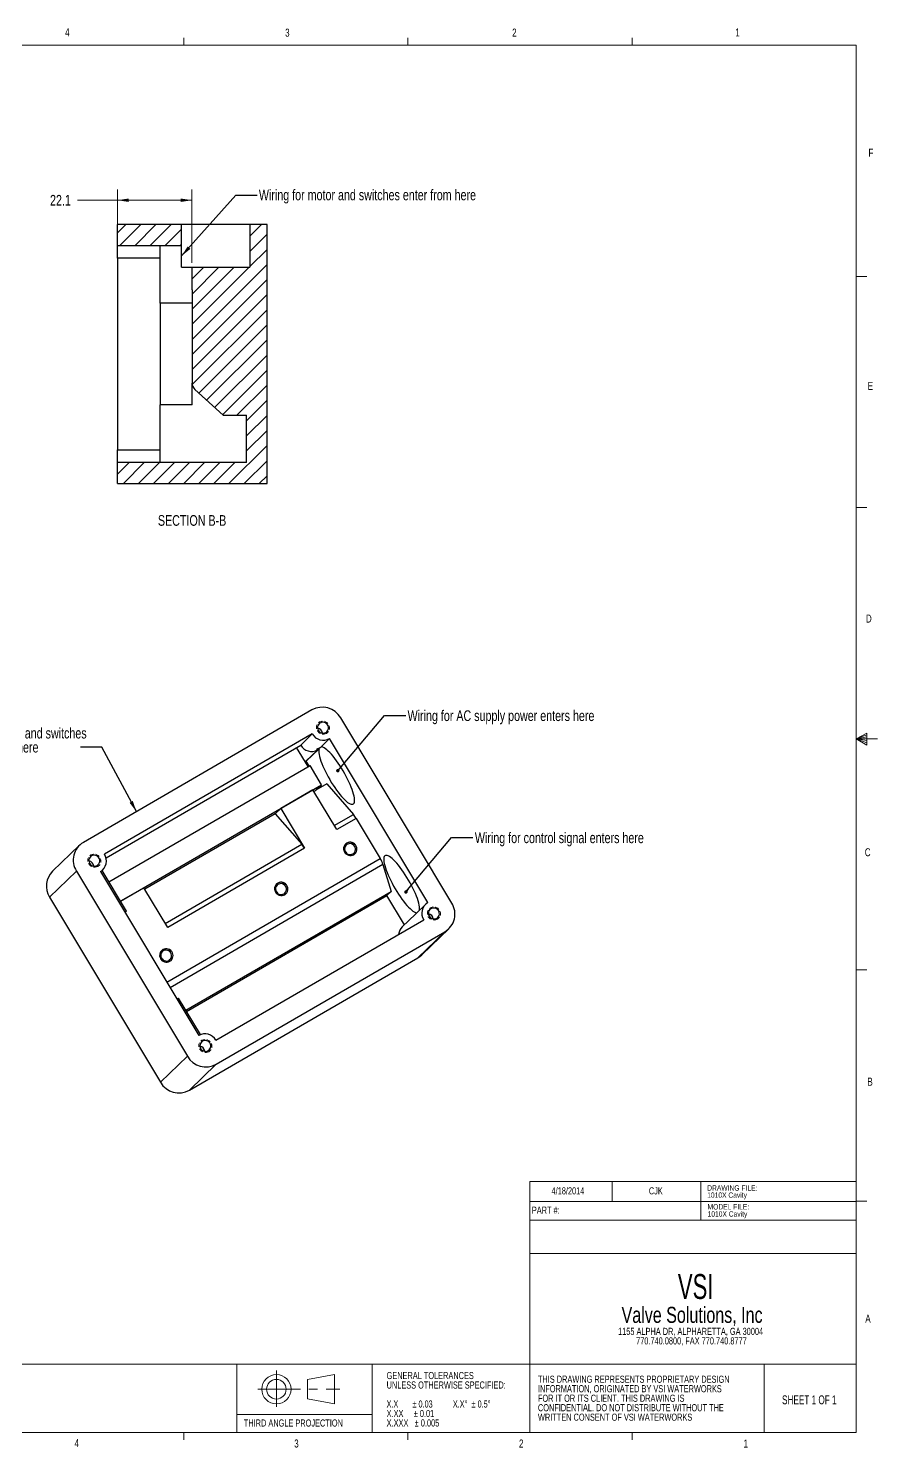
# Model space of a CAD drawing. Header units: millimetres. Extents: x 7 to 553, y 4 to 429.
# Drawn here: x 300.4 to 553, y 5.9 to 428.2 of the extents above; entities that cross this region are included whole.
import ezdxf

# ---------------------------------------------------------------- set-up
doc = ezdxf.new("R2010")
doc.units = ezdxf.units.MM
doc.linetypes.add('CENTERX2', pattern=[20.32, 12.7, -2.54, 2.54, -2.54])
doc.linetypes.add('HIDDEN', pattern=[1.905, 1.27, -0.635])
doc.styles.add('SLDTEXTSTYLE0', font='TXT', dxfattribs={"width": 0.75})
doc.styles.add('SLDTEXTSTYLE1', font='TXT', dxfattribs={"width": 0.6875})
doc.styles.add('SLDTEXTSTYLE2', font='TXT', dxfattribs={"width": 0.611842})
doc.styles.add('SLDTEXTSTYLE3', font='TXT', dxfattribs={"width": 0.65})
doc.styles.add('SLDTEXTSTYLE4', font='TXT', dxfattribs={"width": 0.683333})
doc.styles.add('SLDTEXTSTYLE5', font='TXT', dxfattribs={"width": 0.663})
doc.dimstyles.new('SLDDIMSTYLE0', dxfattribs={"dimtxt": 3.175, "dimasz": 3.302, "dimexe": 0, "dimexo": 0.0625, "dimgap": 0.79375, "dimtad": 0, "dimtih": 1, "dimtoh": 1, "dimdec": 1, "dimrnd": 1e-09, "dimzin": 12, "dimdsep": 46, "dimtxsty": 'SLDTEXTSTYLE0', "dimsah": 1, "dimcen": 0.09, "dimadec": 0, "dimazin": 3, "dimtfac": 1, "dimtdec": 1, "dimtofl": 0, "dimtmove": 0, "dimatfit": 3, "dimfxl": 1, "dimfrac": 2, "dimtolj": 1, "dimtzin": 12, "dimarcsym": 0})
doc.dimstyles.new('SLDDIMSTYLE2', dxfattribs={"dimtxt": 0.18, "dimasz": 3.302, "dimexe": 0, "dimexo": 0.0625, "dimgap": 0, "dimtad": 0, "dimtih": 1, "dimtoh": 1, "dimdec": 0, "dimrnd": 1e-09, "dimzin": 0, "dimdsep": 46, "dimtxsty": 'Standard', "dimsah": 1, "dimcen": 0.09, "dimadec": 0, "dimazin": 0, "dimtfac": 3.302, "dimtdec": 0, "dimtofl": 0, "dimtmove": 0, "dimatfit": 3, "dimfxl": 1, "dimfrac": 2, "dimtolj": 1, "dimtzin": 0, "dimarcsym": 0})
doc.dimstyles.new('SLDDIMSTYLE3', dxfattribs={"dimtxt": 0.18, "dimasz": 1.016, "dimexe": 0, "dimexo": 0.0625, "dimgap": 0, "dimtad": 0, "dimtih": 1, "dimtoh": 1, "dimdec": 0, "dimrnd": 1e-09, "dimzin": 0, "dimdsep": 46, "dimtxsty": 'Standard', "dimblk1": 'DOT', "dimblk2": 'DOT', "dimsah": 1, "dimcen": 0.09, "dimadec": 0, "dimazin": 0, "dimtfac": 1.016, "dimtdec": 0, "dimtofl": 0, "dimtmove": 0, "dimatfit": 3, "dimldrblk": 'DOT', "dimfxl": 1, "dimfrac": 2, "dimtolj": 1, "dimtzin": 0, "dimarcsym": 0})

# ---------------------------------------------------------------- blocks, each defined once
blk = doc.blocks.new('SW_NOTE_0')
at = {"color": 0, "linetype": 'Continuous', "lineweight": 0, "char_height": 2.1167, "attachment_point": 1, "style": 'SLDTEXTSTYLE0'}
for s, insert in [('THIS DRAWING REPRESENTS PROPRIETARY DESIGN', (0, 2.73)), ('FOR IT OR ITS CLIENT. THIS DRAWING IS', (0, -2.92)), ('INFORMATION, ORIGINATED BY VSI WATERWORKS', (0, -0.09)), ('CONFIDENTIAL. DO NOT DISTRIBUTE WITHOUT THE', (0, -5.74)), ('WRITTEN CONSENT OF VSI WATERWORKS', (0, -8.56))]:
    blk.add_mtext(s, dxfattribs=dict(at, insert=insert))
blk = doc.blocks.new('SW_NOTE_0_1')
at = {"color": 0, "linetype": 'Continuous', "lineweight": 0, "char_height": 2.1167, "attachment_point": 1}
for s, insert, style in [('GENERAL TOLERANCES', (0, 2.73), 'SLDTEXTSTYLE0'), ('UNLESS OTHERWISE SPECIFIED:', (0, -0.09), 'SLDTEXTSTYLE0'), ('X.X       ± 0.03          X.X°  ± 0.5°', (0, -5.74), 'SLDTEXTSTYLE2'), ('X.XX     ± 0.01', (0, -8.56), 'SLDTEXTSTYLE3'), ('X.XXX   ± 0.005', (0, -11.38), 'SLDTEXTSTYLE4')]:
    blk.add_mtext(s, dxfattribs=dict(at, insert=insert, style=style))
blk = doc.blocks.new('SW_NOTE_0_2')
at = {"color": 0, "linetype": 'Continuous', "lineweight": 0, "attachment_point": 2}
for s, insert, char_height, style in [('VSI', (8.57, 9.55), 7.408, 'SLDTEXTSTYLE5'), ('Valve Solutions, Inc', (7.5, -0.21), 4.7625, 'SLDTEXTSTYLE0'), ('1155 ALPHA DR, ALPHARETTA, GA 30004', (7.06, -6.44), 2.1167, 'SLDTEXTSTYLE0'), ('770.740.0800, FAX 770.740.8777', (7.31, -9.27), 2.1167, 'SLDTEXTSTYLE0')]:
    blk.add_mtext(s, dxfattribs=dict(at, insert=insert, char_height=char_height, style=style))
blk = doc.blocks.new('SW_NOTE_0_4')
at = {"color": 0, "linetype": 'Continuous', "lineweight": 0, "char_height": 1.5875, "attachment_point": 1, "style": 'SLDTEXTSTYLE0'}
for s, insert in [('1010X Cavity', (0, -0.07)), ('DRAWING FILE:', (0, 2.05))]:
    blk.add_mtext(s, dxfattribs=dict(at, insert=insert))
blk = doc.blocks.new('SW_NOTE_0_5')
at = {"color": 0, "linetype": 'Continuous', "lineweight": 0, "char_height": 1.5875, "attachment_point": 1, "style": 'SLDTEXTSTYLE0'}
for s, insert in [('1010X Cavity', (0, -0.07)), ('MODEL FILE:', (0, 2.05))]:
    blk.add_mtext(s, dxfattribs=dict(at, insert=insert))
blk = doc.blocks.new('_D_5')
at = {"color": 7, "linetype": 'Continuous', "lineweight": 0}
for p, q in [((326.95, 364.84), (326.95, 380.22)), ((349.05, 358.37), (349.05, 380.22)), ((326.95, 377.05), (315.06, 377.05)), ((349.05, 377.05), (326.95, 377.05))]:
    blk.add_line(p, q, dxfattribs=at)
at = {"color": 7, "linetype": 'Continuous', "lineweight": 18}
for points in [[(326.95, 377.05), (330.25, 376.54), (330.25, 377.55)], [(349.05, 377.05), (345.75, 377.55), (345.75, 376.54)]]:
    blk.add_solid(points, dxfattribs=at)
at = {"color": 7, "linetype": 'Continuous', "lineweight": 18, "insert": (306.85, 378.62), "char_height": 3.175, "attachment_point": 1, "style": 'SLDTEXTSTYLE0'}
blk.add_mtext('22.1', dxfattribs=at)
blk = doc.blocks.new('_Dot')
at = {"color": 0, "linetype": 'ByBlock', "lineweight": -2}
blk.add_line((-0.5, 0), (-1, 0), dxfattribs=at)
at = {"color": 0, "linetype": 'ByBlock', "const_width": 0.5}
blk.add_lwpolyline([(-0.25, 0, 1), (0.25, 0, 1)], format="xyb", close=True, dxfattribs=at)
blk = doc.blocks.new('SW_NOTE_0_7')
at = {"color": 0, "linetype": 'Continuous', "lineweight": 0, "char_height": 3.175, "attachment_point": 1, "style": 'SLDTEXTSTYLE0'}
for s, insert in [('Wiring for motor and switches', (-40.13, 5.76)), ('enter from slot here', (-40.13, 1.58))]:
    blk.add_mtext(s, dxfattribs=dict(at, insert=insert))

msp = doc.modelspace()

# ---------------------------------------------------------------- hatches: boundary and pattern name
at = {"linetype": 'Continuous', "lineweight": 18}
h = msp.add_hatch(dxfattribs=at)
h.set_pattern_fill('ANSI31', style=0)
edge = h.paths.add_edge_path(flags=0)
edge.add_line((365.3, 313.06), (365.3, 298.97))
edge.add_line((365.3, 298.97), (326.95, 298.97))
edge.add_line((326.95, 298.97), (326.95, 292.74))
edge.add_line((326.95, 292.74), (371.4, 292.74))
edge.add_line((371.4, 292.74), (371.4, 369.8))
edge.add_line((371.4, 369.8), (366.32, 369.8))
edge.add_line((366.32, 369.8), (366.32, 357.1))
edge.add_line((366.32, 357.1), (349.05, 357.1))
edge.add_line((349.05, 357.1), (349.05, 350.4))
edge.add_line((349.05, 350.4), (349.11, 350.4))
edge.add_line((349.11, 350.4), (349.11, 322.61))
edge.add_arc((351.65, 322.61), 2.54, 180, 227.5146)
edge.add_line((349.94, 320.74), (358.32, 313.06))
edge.add_line((358.32, 313.06), (365.3, 313.06))
h = msp.add_hatch(dxfattribs=at)
h.set_pattern_fill('ANSI31', style=0)
h.paths.add_polyline_path([(326.95, 369.8), (326.95, 363.57), (346, 363.57), (346, 369.8)], flags=0)

# ---------------------------------------------------------------- linework, layer by layer
at = {"color": 7, "linetype": 'Continuous', "lineweight": 18}
for p, q in [((13.28, 423.18), (546.68, 423.18)), ((346.66, 423.18), (346.66, 425.33)), ((413.33, 423.18), (413.33, 425.33)), ((480.01, 423.18), (480.01, 425.33)), ((546.68, 10.43), (546.68, 423.18)), ((546.68, 354.37), (549.86, 354.37)), ((546.68, 285.59), (549.86, 285.59)), ((546.68, 216.8), (549.83, 218.47)), ((549.83, 218), (546.68, 216.8)), ((549.83, 217.39), (546.68, 216.8)), ((549.83, 216.32), (546.68, 216.8)), ((549.83, 215.64), (546.68, 216.8)), ((549.83, 214.94), (546.68, 216.8)), ((546.68, 216.8), (553.03, 216.8)), ((549.83, 218.47), (549.83, 214.94)), ((546.68, 148.02), (549.86, 148.02)), ((449.6, 63.7), (449.6, 85.05)), ((449.6, 85.05), (546.68, 85.05)), ((474.05, 85.05), (474.05, 79.1)), ((500.4, 73.54), (500.4, 85.05)), ((449.6, 79.1), (546.68, 79.1)), ((546.68, 79.24), (549.86, 79.24)), ((449.6, 73.54), (546.68, 73.54)), ((449.6, 30.72), (449.6, 63.7)), ((449.6, 63.7), (546.68, 63.7)), ((546.68, 30.72), (275.63, 30.72)), ((362.43, 30.72), (362.43, 10.43)), ((402.69, 30.72), (402.69, 10.43)), ((449.6, 30.72), (449.6, 10.43)), ((519.3, 10.43), (519.3, 30.72)), ((383.42, 26.2), (391.45, 27.66)), ((383.42, 20.39), (383.42, 26.2)), ((391.45, 27.66), (391.45, 18.93)), ((391.45, 18.93), (383.42, 20.39)), ((362.43, 15.76), (402.69, 15.76)), ((546.68, 10.43), (13.28, 10.43)), ((346.66, 10.43), (346.66, 8.28)), ((413.33, 10.43), (413.33, 8.28)), ((480.01, 10.43), (480.01, 8.28))]:
    msp.add_line(p, q, dxfattribs=at)
at = {"color": 7, "linetype": 'Continuous', "lineweight": 25}
for p, q in [((326.95, 363.57), (326.95, 369.8)), ((346, 369.8), (326.95, 369.8)), ((346, 363.57), (346, 369.8)), ((366.32, 369.8), (346, 369.8)), ((366.32, 369.8), (366.32, 357.1)), ((371.4, 369.8), (366.32, 369.8)), ((371.4, 292.74), (371.4, 369.8)), ((326.95, 363.57), (346, 363.57)), ((326.95, 359.76), (326.95, 363.57)), ((339.65, 346.38), (339.65, 363.57)), ((346, 357.1), (346, 363.57)), ((339.65, 359.76), (326.95, 359.76)), ((326.95, 359.76), (326.95, 302.78)), ((346, 357.1), (349.05, 357.1)), ((349.05, 357.1), (349.05, 350.4)), ((349.05, 357.1), (366.32, 357.1)), ((349.11, 346.38), (339.65, 346.38)), ((339.65, 346.38), (339.65, 316.16)), ((349.05, 350.4), (349.11, 350.4)), ((349.11, 350.4), (349.11, 322.61)), ((349.11, 316.16), (349.11, 322.61)), ((349.94, 320.74), (358.32, 313.06)), ((339.65, 298.97), (339.65, 316.16)), ((349.11, 316.16), (339.65, 316.16)), ((358.32, 313.06), (365.3, 313.06)), ((365.3, 298.97), (365.3, 313.06)), ((326.95, 302.78), (339.65, 302.78)), ((326.95, 298.97), (326.95, 302.78)), ((326.95, 292.74), (326.95, 298.97)), ((365.3, 298.97), (326.95, 298.97)), ((326.95, 292.74), (371.4, 292.74)), ((384.76, 225.39), (316.77, 185.99)), ((426.38, 167.93), (393.34, 223.04)), ((384.86, 218.26), (323.07, 182.44)), ((381.42, 214.94), (384.86, 218.26)), ((390.01, 216.85), (387.46, 214.39)), ((419.25, 168.06), (390.01, 216.85)), ((323.51, 181.38), (381.42, 214.94)), ((383.64, 208.56), (380.22, 214.25)), ((382.99, 210.12), (386.47, 213.48)), ((386.87, 213.82), (383.09, 210.17)), ((324.39, 174.22), (384.19, 208.88)), ((383.85, 208.68), (382.99, 210.12)), ((383.95, 208.74), (383.09, 210.17)), ((387.63, 203.13), (384.19, 208.88)), ((327.83, 168.47), (387.63, 203.13)), ((389.15, 203.37), (385.95, 201.52)), ((387.63, 203.13), (385.95, 201.52)), ((387.67, 202.52), (387.42, 202.94)), ((389.15, 203.37), (397.08, 194.3)), ((385.06, 201.64), (375.47, 196.08)), ((392.16, 189.79), (385.06, 201.64)), ((385.34, 201.17), (385.95, 201.52)), ((373.81, 194.48), (335.07, 172.03)), ((373.81, 194.48), (375.47, 196.08)), ((373.81, 194.48), (381.73, 185.41)), ((375.47, 196.08), (382.57, 184.23)), ((397.91, 193.13), (392.16, 189.79)), ((397.91, 193.13), (405.07, 181.18)), ((315.62, 185.12), (307.6, 177.39)), ((382.57, 184.23), (341.88, 160.65)), ((314.7, 177.46), (306.68, 169.73)), ((314.7, 177.46), (347.73, 122.35)), ((321.88, 177.24), (322.52, 177.85)), ((329.6, 165.52), (322.32, 177.66)), ((405.89, 179.44), (408.31, 171.4)), ((321.83, 177.33), (351.07, 128.54)), ((306.68, 169.73), (339.71, 114.62)), ((334.78, 172.5), (327.83, 168.47)), ((341.88, 160.65), (334.78, 172.5)), ((347.28, 136.02), (408.31, 171.4)), ((347.49, 135.67), (407.05, 170.19)), ((408.31, 171.4), (407.05, 170.19)), ((412.27, 161.48), (407.05, 170.19)), ((329.6, 165.52), (329.08, 165.22)), ((329.16, 165.1), (329.6, 165.52)), ((418.56, 167.54), (415.86, 164.94)), ((356.22, 127.13), (418.01, 162.95)), ((415.57, 164.66), (411.64, 160.87)), ((356.32, 120), (424.31, 159.4)), ((424.31, 159.4), (416.29, 151.67)), ((417.43, 152.54), (425.45, 160.27)), ((348.3, 112.27), (416.29, 151.67)), ((344.6, 139.34), (345.11, 139.64)), ((351.61, 128.8), (345.11, 139.64)), ((347.73, 122.35), (339.71, 114.62)), ((356.32, 120), (348.3, 112.27))]:
    msp.add_line(p, q, dxfattribs=at)
at = {"color": 8, "linetype": 'Continuous', "lineweight": 25}
for p, q in [((391.42, 191.02), (397.08, 194.3)), ((341.15, 161.88), (381.73, 185.41)), ((341.58, 144.38), (405.07, 181.18)), ((405.89, 179.44), (342.56, 142.73))]:
    msp.add_line(p, q, dxfattribs=at)
at = {"color": 7, "linetype": 'CENTERX2', "lineweight": 18}
for p, q in [((374.19, 28.9), (374.19, 18.07)), ((368.64, 23.29), (393.02, 23.29))]:
    msp.add_line(p, q, dxfattribs=at)
at = {"color": 7, "linetype": 'HIDDEN', "lineweight": 18, "flags": 128}
for points in [[(389.08, 218.4), (388.36, 218.15), (387.59, 218.21), (386.89, 218.55), (386.37, 219.14), (386.11, 219.86), (386.14, 220.63), (386.46, 221.32), (387.03, 221.82), (387.75, 222.06), (388.51, 222.01), (389.21, 221.66), (389.73, 221.08), (390, 220.35), (389.96, 219.58), (389.64, 218.9), (389.08, 218.4)], [(397.12, 182.29), (396.4, 182.05), (395.64, 182.1), (394.94, 182.45), (394.42, 183.03), (394.15, 183.76), (394.19, 184.52), (394.51, 185.21), (395.07, 185.71), (395.79, 185.96), (396.56, 185.9), (397.26, 185.56), (397.78, 184.97), (398.04, 184.25), (398.01, 183.48), (397.69, 182.79), (397.12, 182.29)], [(321.05, 178.84), (320.33, 178.59), (319.57, 178.65), (318.87, 178.99), (318.35, 179.58), (318.09, 180.31), (318.12, 181.07), (318.44, 181.76), (319, 182.26), (319.72, 182.5), (320.49, 182.45), (321.19, 182.1), (321.71, 181.52), (321.97, 180.79), (321.94, 180.03), (321.62, 179.34), (321.05, 178.84)], [(376.59, 170.39), (375.87, 170.15), (375.1, 170.2), (374.41, 170.55), (373.88, 171.13), (373.62, 171.86), (373.65, 172.62), (373.97, 173.31), (374.54, 173.81), (375.26, 174.05), (376.02, 174), (376.72, 173.65), (377.24, 173.07), (377.51, 172.34), (377.48, 171.58), (377.15, 170.89), (376.59, 170.39)], [(422.07, 163.13), (421.35, 162.89), (420.59, 162.94), (419.89, 163.29), (419.37, 163.87), (419.1, 164.6), (419.14, 165.36), (419.46, 166.05), (420.02, 166.55), (420.74, 166.8), (421.51, 166.74), (422.21, 166.4), (422.73, 165.81), (422.99, 165.08), (422.96, 164.32), (422.64, 163.63), (422.07, 163.13)], [(342.43, 150.59), (341.71, 150.34), (340.94, 150.4), (340.24, 150.74), (339.72, 151.32), (339.46, 152.05), (339.49, 152.82), (339.81, 153.51), (340.37, 154.01), (341.09, 154.25), (341.86, 154.2), (342.56, 153.85), (343.08, 153.27), (343.34, 152.54), (343.31, 151.77), (342.99, 151.09), (342.43, 150.59)], [(354.09, 123.72), (353.37, 123.48), (352.6, 123.54), (351.9, 123.88), (351.38, 124.46), (351.12, 125.19), (351.15, 125.96), (351.47, 126.65), (352.03, 127.15), (352.75, 127.39), (353.52, 127.33), (354.22, 126.99), (354.74, 126.41), (355, 125.68), (354.97, 124.91), (354.65, 124.23), (354.09, 123.72)]]:
    msp.add_lwpolyline(points, dxfattribs=at)
at = {"color": 7, "linetype": 'Continuous', "lineweight": 25, "flags": 128}
for points in [[(388.9, 218.7), (389.2, 218.92), (389.43, 219.21), (389.59, 219.54), (389.67, 219.91), (389.66, 220.29), (389.56, 220.65), (389.38, 220.99), (389.14, 221.28), (388.83, 221.51), (388.48, 221.66), (388.11, 221.73), (387.73, 221.71), (387.37, 221.6), (387.05, 221.42), (386.78, 221.16), (386.58, 220.85), (386.46, 220.49), (386.43, 220.12), (386.48, 219.74), (386.62, 219.39), (386.84, 219.07), (387.12, 218.81), (387.45, 218.62), (387.81, 218.51), (388.19, 218.49), (388.56, 218.55), (388.9, 218.7)], [(386.87, 213.82), (386.81, 213.49), (386.79, 213.09), (386.83, 212.62), (386.91, 212.09), (387.05, 211.5), (387.23, 210.86), (387.45, 210.17), (387.72, 209.45), (388.02, 208.69), (388.37, 207.9), (388.75, 207.1), (389.16, 206.28), (389.59, 205.47), (390.05, 204.65), (390.53, 203.85), (391.03, 203.06), (391.53, 202.3), (392.04, 201.57), (392.55, 200.88), (393.05, 200.24), (393.55, 199.65), (394.04, 199.12), (394.5, 198.64), (394.95, 198.24), (395.36, 197.9), (395.75, 197.64), (396.11, 197.45), (396.42, 197.34), (396.7, 197.31), (396.94, 197.35), (397.13, 197.48), (397.28, 197.68), (397.38, 197.96), (397.43, 198.31), (397.43, 198.72), (397.38, 199.21), (397.28, 199.75), (397.14, 200.35), (396.95, 201), (396.72, 201.7), (396.44, 202.43), (396.12, 203.2), (395.77, 203.99), (395.38, 204.8), (394.97, 205.61), (394.53, 206.43), (394.06, 207.25), (393.58, 208.05), (393.08, 208.83), (392.58, 209.58), (392.07, 210.3), (391.56, 210.98), (391.05, 211.61), (390.56, 212.19), (390.08, 212.71), (389.62, 213.16), (389.18, 213.55), (388.77, 213.87), (388.39, 214.12), (388.04, 214.29), (387.73, 214.38), (387.46, 214.39)], [(397.2, 182.33), (397.53, 182.58), (397.81, 182.88), (398, 183.24), (398.12, 183.64), (398.16, 184.05), (398.1, 184.47), (397.96, 184.87), (397.75, 185.23), (397.46, 185.54), (397.12, 185.79), (396.73, 185.96), (396.32, 186.05), (395.91, 186.05), (395.5, 185.97), (395.13, 185.8), (394.8, 185.56), (394.52, 185.25), (394.33, 184.89), (394.21, 184.5), (394.17, 184.08), (394.23, 183.67), (394.37, 183.27), (394.58, 182.91), (394.87, 182.59), (395.21, 182.35), (395.6, 182.17), (396.01, 182.09), (396.42, 182.08), (396.83, 182.17), (397.2, 182.33)], [(320.88, 179.14), (321.17, 179.36), (321.41, 179.65), (321.57, 179.98), (321.64, 180.35), (321.63, 180.73), (321.54, 181.09), (321.36, 181.43), (321.11, 181.72), (320.8, 181.95), (320.45, 182.1), (320.08, 182.17), (319.71, 182.15), (319.35, 182.04), (319.03, 181.86), (318.76, 181.6), (318.56, 181.29), (318.44, 180.93), (318.41, 180.56), (318.46, 180.18), (318.6, 179.83), (318.81, 179.51), (319.09, 179.25), (319.42, 179.06), (319.79, 178.95), (320.16, 178.93), (320.53, 178.99), (320.88, 179.14)], [(396.94, 182.59), (397.24, 182.81), (397.48, 183.1), (397.64, 183.44), (397.71, 183.8), (397.7, 184.18), (397.61, 184.55), (397.43, 184.88), (397.18, 185.18), (396.87, 185.4), (396.52, 185.55), (396.15, 185.62), (395.78, 185.6), (395.42, 185.5), (395.1, 185.31), (394.83, 185.05), (394.63, 184.74), (394.51, 184.39), (394.48, 184.01), (394.53, 183.64), (394.67, 183.28), (394.88, 182.97), (395.16, 182.71), (395.49, 182.51), (395.86, 182.4), (396.23, 182.38), (396.6, 182.44), (396.94, 182.59)], [(416.74, 165.79), (416.76, 165.94), (416.78, 166.34), (416.74, 166.81), (416.66, 167.34), (416.52, 167.93), (416.34, 168.57), (416.12, 169.26), (415.85, 169.98), (415.55, 170.74), (415.2, 171.53), (414.82, 172.33), (414.41, 173.14), (413.98, 173.96), (413.52, 174.78), (413.04, 175.58), (412.54, 176.37), (412.04, 177.13), (411.53, 177.86), (411.02, 178.55), (410.52, 179.19), (410.02, 179.78), (409.54, 180.31), (409.07, 180.79), (408.63, 181.19), (408.21, 181.53), (407.82, 181.79), (407.46, 181.98), (407.15, 182.09), (406.87, 182.12), (406.63, 182.07), (406.44, 181.95), (406.29, 181.75), (406.19, 181.47), (406.14, 181.12), (406.14, 180.7), (406.19, 180.22), (406.29, 179.68), (406.43, 179.08), (406.62, 178.42), (406.85, 177.73), (407.13, 176.99), (407.45, 176.23), (407.8, 175.44), (408.19, 174.63), (408.6, 173.82), (409.05, 173), (409.51, 172.18), (409.99, 171.38), (410.49, 170.6), (410.99, 169.85), (411.5, 169.13), (412.01, 168.45), (412.52, 167.82), (413.01, 167.24), (413.49, 166.72), (413.95, 166.27), (414.39, 165.88), (414.8, 165.56), (415.18, 165.31), (415.53, 165.14), (415.84, 165.05), (415.96, 165.03)], [(376.67, 170.43), (377, 170.67), (377.27, 170.98), (377.47, 171.34), (377.59, 171.74), (377.62, 172.15), (377.57, 172.57), (377.43, 172.96), (377.21, 173.33), (376.93, 173.64), (376.58, 173.88), (376.2, 174.06), (375.79, 174.15), (375.37, 174.15), (374.97, 174.07), (374.59, 173.9), (374.26, 173.66), (373.99, 173.35), (373.79, 172.99), (373.67, 172.59), (373.64, 172.18), (373.69, 171.76), (373.83, 171.37), (374.05, 171), (374.34, 170.69), (374.68, 170.44), (375.06, 170.27), (375.47, 170.18), (375.89, 170.18), (376.29, 170.26), (376.67, 170.43)], [(376.41, 170.69), (376.71, 170.91), (376.94, 171.2), (377.1, 171.53), (377.18, 171.9), (377.17, 172.28), (377.07, 172.64), (376.9, 172.98), (376.65, 173.27), (376.34, 173.5), (375.99, 173.65), (375.62, 173.72), (375.24, 173.7), (374.88, 173.6), (374.56, 173.41), (374.29, 173.15), (374.09, 172.84), (373.97, 172.49), (373.94, 172.11), (373.99, 171.74), (374.13, 171.38), (374.35, 171.06), (374.63, 170.8), (374.96, 170.61), (375.32, 170.5), (375.7, 170.48), (376.07, 170.54), (376.41, 170.69)], [(421.89, 163.43), (422.19, 163.65), (422.43, 163.94), (422.59, 164.27), (422.66, 164.64), (422.65, 165.02), (422.56, 165.39), (422.38, 165.72), (422.13, 166.02), (421.82, 166.24), (421.47, 166.39), (421.1, 166.46), (420.73, 166.44), (420.37, 166.34), (420.05, 166.15), (419.78, 165.89), (419.58, 165.58), (419.46, 165.23), (419.43, 164.85), (419.48, 164.48), (419.62, 164.12), (419.83, 163.81), (420.11, 163.54), (420.44, 163.35), (420.81, 163.24), (421.18, 163.22), (421.55, 163.28), (421.89, 163.43)], [(342.51, 150.63), (342.84, 150.87), (343.11, 151.18), (343.31, 151.54), (343.42, 151.93), (343.46, 152.35), (343.4, 152.76), (343.27, 153.16), (343.05, 153.52), (342.76, 153.84), (342.42, 154.08), (342.03, 154.25), (341.62, 154.34), (341.21, 154.35), (340.8, 154.26), (340.43, 154.1), (340.1, 153.85), (339.83, 153.55), (339.63, 153.19), (339.51, 152.79), (339.48, 152.38), (339.53, 151.96), (339.67, 151.56), (339.89, 151.2), (340.17, 150.89), (340.52, 150.64), (340.9, 150.47), (341.31, 150.38), (341.73, 150.38), (342.13, 150.46), (342.51, 150.63)], [(342.25, 150.88), (342.54, 151.11), (342.78, 151.4), (342.94, 151.73), (343.02, 152.1), (343.01, 152.47), (342.91, 152.84), (342.73, 153.18), (342.48, 153.47), (342.17, 153.7), (341.83, 153.85), (341.45, 153.92), (341.08, 153.9), (340.72, 153.79), (340.4, 153.61), (340.13, 153.35), (339.93, 153.04), (339.81, 152.68), (339.78, 152.31), (339.83, 151.93), (339.97, 151.58), (340.18, 151.26), (340.46, 151), (340.79, 150.81), (341.16, 150.7), (341.53, 150.67), (341.9, 150.74), (342.25, 150.88)], [(416.29, 151.67), (416.9, 152.08), (417.43, 152.54)], [(353.91, 124.02), (354.2, 124.25), (354.44, 124.53), (354.6, 124.87), (354.68, 125.24), (354.67, 125.61), (354.57, 125.98), (354.39, 126.32), (354.14, 126.61), (353.84, 126.84), (353.49, 126.99), (353.11, 127.06), (352.74, 127.04), (352.38, 126.93), (352.06, 126.75), (351.79, 126.49), (351.59, 126.17), (351.47, 125.82), (351.44, 125.45), (351.49, 125.07), (351.63, 124.72), (351.84, 124.4), (352.13, 124.14), (352.46, 123.95), (352.82, 123.84), (353.2, 123.81), (353.57, 123.88), (353.91, 124.02)]]:
    msp.add_lwpolyline(points, dxfattribs=at)
at = {"color": 7, "linetype": 'Continuous', "lineweight": 18}
for radius in [4.37, 2.91]:
    msp.add_circle((374.19, 23.29), radius, dxfattribs=at)
at = {"color": 7, "linetype": 'Continuous', "lineweight": 25}
for centre, radius, start, end in [((351.65, 322.61), 2.54, 180, 227.5146), ((387.85, 219.84), 6.36, 30.2448, 119.1556), ((386.2, 218.32), 1.69, 6.0233, 81.8698), ((388.15, 220.18), 3.81, 210.2602, 299.1402), ((384.71, 216.87), 3.82, 210.298, 297.4097), ((381.28, 213.28), 3.59, 298.3286, 300.0972), ((390.73, 188.89), 8.34, 30.5036, 40.4184), ((319.92, 180.71), 6.15, 120.8339, 211.8828), ((319.94, 180.5), 3.69, 300.8179, 31.8988), ((375.38, 180), 8.34, 30.5036, 40.4184), ((393.8, 181.79), 1.7, 29.6387, 58.2543), ((311.94, 172.98), 6.18, 134.5502, 211.7339), ((318.17, 178.76), 1.69, 6.0233, 81.8698), ((398.04, 176.85), 8.26, 18.2439, 31.635), ((373.26, 169.88), 1.7, 29.6387, 58.2543), ((421.14, 164.89), 3.69, 120.8179, 211.8988), ((419.19, 163.05), 1.69, 6.0233, 81.8698), ((421.16, 164.68), 6.15, 300.8339, 31.8828), ((414.15, 158.27), 3.62, 134.0667, 174.3652), ((339.1, 150.08), 1.7, 29.6387, 58.2543), ((352.93, 125.21), 3.81, 30.2602, 119.1402), ((351.21, 123.65), 1.69, 6.0233, 81.8698), ((353.22, 125.55), 6.36, 210.2448, 299.1556), ((345.2, 117.82), 6.36, 210.2448, 299.1556)]:
    msp.add_arc(centre, radius, start, end, dxfattribs=at)
for points, knots in [([(386.87, 213.82), (386.72, 213.73), (386.58, 213.67), (386.38, 213.61), (386.31, 213.61), (386.22, 213.61), (386.2, 213.63), (386.19, 213.67), (386.2, 213.7), (386.27, 213.76), (386.32, 213.79), (386.45, 213.87), (386.53, 213.92), (386.74, 214.02), (386.86, 214.08), (387.15, 214.22), (387.31, 214.31), (387.46, 214.39)], [0, 0, 0, 0, 0.125, 0.125, 0.25, 0.25, 0.375, 0.375, 0.5, 0.5, 0.625, 0.625, 0.75, 0.75, 0.875, 0.875, 1, 1, 1, 1]), ([(415.86, 164.94), (415.85, 164.93), (415.71, 164.8), (415.58, 164.67), (415.58, 164.66), (415.57, 164.66)], [0, 0, 0, 0, 0.041529, 0.5345964, 1, 1, 1, 1])]:
    msp.add_open_spline(points, degree=3, knots=knots, dxfattribs=at)

# ---------------------------------------------------------------- block references
at = {"color": 7, "linetype": 'Continuous', "lineweight": 0}
for name, p in [('SW_NOTE_0_7', (315.94, 214.32)), ('SW_NOTE_0_4', (502.34, 81.91)), ('SW_NOTE_0_5', (502.45, 76.3)), ('SW_NOTE_0_2', (490.34, 48)), ('SW_NOTE_0_1', (406.97, 25.69)), ('SW_NOTE_0', (451.99, 24.59))]:
    msp.add_blockref(name, p, dxfattribs=at)

# ---------------------------------------------------------------- texts
for s, insert, char_height, attachment_point, style in [('4', (311.33, 428.17), 2.38, 1, 'SLDTEXTSTYLE0'), ('3', (376.79, 428.08), 2.38, 1, 'SLDTEXTSTYLE0'), ('2', (444.32, 428.11), 2.38, 1, 'SLDTEXTSTYLE0'), ('1', (510.72, 428.15), 2.38, 1, 'SLDTEXTSTYLE0'), ('F', (550.3, 392.34), 2.38, 1, 'SLDTEXTSTYLE0'), ('Wiring for motor and switches enter from here', (368.98, 380.21), 3.175, 1, 'SLDTEXTSTYLE0'), ('E', (550.08, 322.99), 2.38, 1, 'SLDTEXTSTYLE0'), ('SECTION B-B', (349.12, 283.36), 3.175, 2, 'SLDTEXTSTYLE0'), ('D', (549.55, 253.77), 2.38, 1, 'SLDTEXTSTYLE0'), ('Wiring for AC supply power enters here', (413.21, 225.27), 3.175, 1, 'SLDTEXTSTYLE0'), ('Wiring for control signal enters here', (433.23, 188.94), 3.175, 1, 'SLDTEXTSTYLE0'), ('C', (549.22, 184.24), 2.38, 1, 'SLDTEXTSTYLE0'), ('B', (550, 115.97), 2.38, 1, 'SLDTEXTSTYLE0'), ('4/18/2014', (460.92, 83.37), 2.117, 2, 'SLDTEXTSTYLE0'), ('CJK', (487.06, 83.37), 2.117, 2, 'SLDTEXTSTYLE0'), ('PART #:', (450.18, 77.62), 2.117, 1, 'SLDTEXTSTYLE0'), ('A', (549.37, 45.5), 2.38, 1, 'SLDTEXTSTYLE0'), ('SHEET 1 OF 1', (532.72, 21.46), 2.6458, 2, 'SLDTEXTSTYLE1'), ('THIRD ANGLE PROJECTION', (364.5, 14.3), 2.1167, 1, 'SLDTEXTSTYLE0'), ('4', (314.15, 8.43), 2.38, 1, 'SLDTEXTSTYLE0'), ('3', (379.49, 8.33), 2.38, 1, 'SLDTEXTSTYLE0'), ('2', (446.35, 8.33), 2.38, 1, 'SLDTEXTSTYLE0'), ('1', (513.14, 8.33), 2.38, 1, 'SLDTEXTSTYLE0')]:
    msp.add_mtext(s, dxfattribs=dict(at, insert=insert, char_height=char_height, attachment_point=attachment_point, style=style))

# ---------------------------------------------------------------- dimensions: what is measured, and where the dimension line sits
at = {"color": 7, "linetype": 'Continuous', "lineweight": 18}
dim = msp.add_linear_dim(base=(349.05, 377.05), p1=(326.95, 363.57), p2=(349.05, 357.1), dimstyle='SLDDIMSTYLE0', dxfattribs=at)
dim.commit()
dim.dimension.update_dxf_attribs({"geometry": '_D_5', "text_midpoint": (310.95, 377.05), "dimtype": 160})

# ---------------------------------------------------------------- leaders
at = {"color": 7, "linetype": 'Continuous', "lineweight": 0}
for points, dimstyle in [([(346, 360.46), (362.09, 378.6), (368.44, 378.6)], 'SLDDIMSTYLE2'), ([(392.46, 207.31), (406.35, 223.69), (412.7, 223.69)], 'SLDDIMSTYLE3'), ([(332.55, 195.13), (322.29, 214.32), (315.94, 214.32)], 'SLDDIMSTYLE2'), ([(412.72, 171.23), (426.3, 187.4), (432.65, 187.4)], 'SLDDIMSTYLE3')]:
    msp.add_leader(points, dimstyle=dimstyle, dxfattribs=at)

doc.saveas('drawing.dxf')
